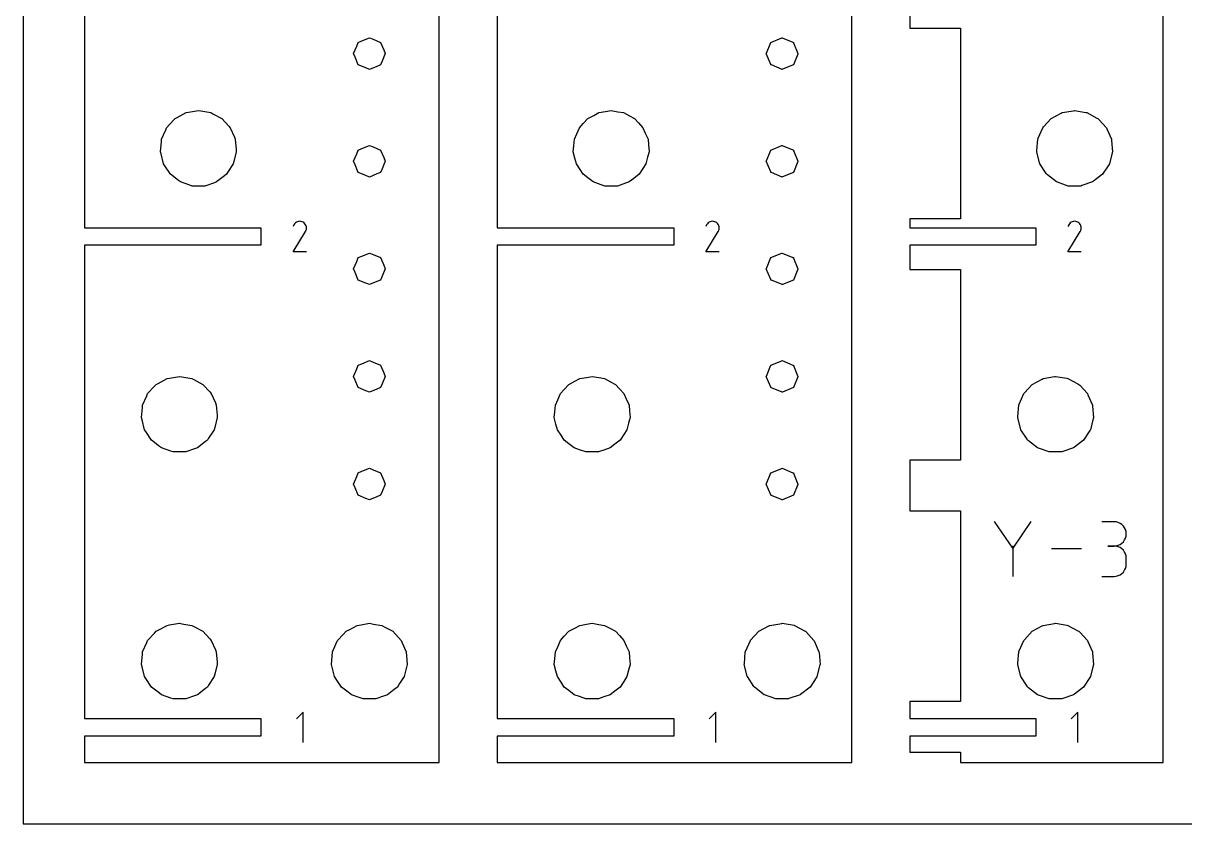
# Model space of a CAD drawing. Extents: x 0 to 340, y 0 to 495.
# Drawn here: x 0 to 183.4, y 0 to 126.5 of the extents above; entities that cross this region are included whole.
import ezdxf

# ---------------------------------------------------------------- set-up
doc = ezdxf.new("R2010")
doc.units = 0

msp = doc.modelspace()

# ---------------------------------------------------------------- linework, layer by layer
at = {"layer": 'annotation', "color": 1}
for p, q in [((42.600999, 90.377801), (44.570847, 93.549004)), ((42.743981, 94.6441), (42.604009, 94.375593)), ((42.855061, 94.801612), (42.743981, 94.6441)), ((42.988331, 94.933098), (42.855061, 94.801612)), ((43.139739, 95.037505), (42.988331, 94.933098)), ((43.305232, 95.11378), (43.139739, 95.037505)), ((43.480756, 95.16087), (43.305232, 95.11378)), ((43.662258, 95.177723), (43.480756, 95.16087)), ((43.845686, 95.163284), (43.662258, 95.177723)), ((44.026985, 95.116502), (43.845686, 95.163284)), ((44.202103, 95.036323), (44.026985, 95.116502)), ((44.358727, 94.925105), (44.202103, 95.036323)), ((44.202103, 95.036323), (44.202103, 95.036323)), ((44.489681, 94.791644), (44.358727, 94.925105)), ((44.593802, 94.64003), (44.489681, 94.791644)), ((44.570847, 93.549004), (44.573202, 93.551918)), ((44.570847, 93.549004), (44.570847, 93.549004)), ((44.573202, 93.551918), (44.57546, 93.554856)), ((44.57546, 93.554856), (44.577637, 93.557845)), ((44.577637, 93.557845), (44.579746, 93.560907)), ((44.579746, 93.560907), (44.581804, 93.564069)), ((44.581804, 93.564069), (44.583824, 93.567355)), ((44.583824, 93.567355), (44.585822, 93.570789)), ((44.585822, 93.570789), (44.587813, 93.574396)), ((44.587813, 93.574396), (44.589811, 93.578202)), ((44.589811, 93.578202), (44.671146, 93.752834)), ((44.589811, 93.578202), (44.589811, 93.578202)), ((44.669925, 94.474354), (44.593802, 94.64003)), ((44.716885, 94.298706), (44.669925, 94.474354)), ((44.671146, 93.752834), (44.71866, 93.933856)), ((44.733518, 94.117177), (44.716885, 94.298706)), ((44.71866, 93.933856), (44.733518, 94.117177)), ((107.775995, 90.377801), (109.745843, 93.549004)), ((107.918978, 94.6441), (107.779005, 94.375593)), ((108.030057, 94.801612), (107.918978, 94.6441)), ((108.163328, 94.933098), (108.030057, 94.801612)), ((108.314736, 95.037505), (108.163328, 94.933098)), ((108.480228, 95.11378), (108.314736, 95.037505)), ((108.655752, 95.16087), (108.480228, 95.11378)), ((108.837255, 95.177723), (108.655752, 95.16087)), ((109.020682, 95.163284), (108.837255, 95.177723)), ((109.201981, 95.116502), (109.020682, 95.163284)), ((109.377099, 95.036323), (109.201981, 95.116502)), ((109.533723, 94.925105), (109.377099, 95.036323)), ((109.377099, 95.036323), (109.377099, 95.036323)), ((109.664678, 94.791644), (109.533723, 94.925105)), ((109.768799, 94.64003), (109.664678, 94.791644)), ((109.745843, 93.549004), (109.748198, 93.551918)), ((109.745843, 93.549004), (109.745843, 93.549004)), ((109.748198, 93.551918), (109.750457, 93.554856)), ((109.750457, 93.554856), (109.752633, 93.557845)), ((109.752633, 93.557845), (109.754743, 93.560907)), ((109.754743, 93.560907), (109.7568, 93.564069)), ((109.7568, 93.564069), (109.758821, 93.567355)), ((109.758821, 93.567355), (109.760819, 93.570789)), ((109.760819, 93.570789), (109.762809, 93.574396)), ((109.762809, 93.574396), (109.764807, 93.578202)), ((109.764807, 93.578202), (109.846142, 93.752834)), ((109.764807, 93.578202), (109.764807, 93.578202)), ((109.844921, 94.474354), (109.768799, 94.64003)), ((109.891882, 94.298706), (109.844921, 94.474354)), ((109.846142, 93.752834), (109.893656, 93.933856)), ((109.908515, 94.117177), (109.891882, 94.298706)), ((109.893656, 93.933856), (109.908515, 94.117177)), ((164.950992, 90.377801), (166.92084, 93.549004)), ((165.093975, 94.6441), (164.954002, 94.375593)), ((165.205054, 94.801612), (165.093975, 94.6441)), ((165.338324, 94.933098), (165.205054, 94.801612)), ((165.489733, 95.037505), (165.338324, 94.933098)), ((165.655225, 95.11378), (165.489733, 95.037505)), ((165.830749, 95.16087), (165.655225, 95.11378)), ((166.012252, 95.177723), (165.830749, 95.16087)), ((166.195679, 95.163284), (166.012252, 95.177723)), ((166.376978, 95.116502), (166.195679, 95.163284)), ((166.552096, 95.036323), (166.376978, 95.116502)), ((166.70872, 94.925105), (166.552096, 95.036323)), ((166.552096, 95.036323), (166.552096, 95.036323)), ((166.839675, 94.791644), (166.70872, 94.925105)), ((166.943796, 94.64003), (166.839675, 94.791644)), ((166.92084, 93.549004), (166.923195, 93.551918)), ((166.92084, 93.549004), (166.92084, 93.549004)), ((166.923195, 93.551918), (166.925453, 93.554856)), ((166.925453, 93.554856), (166.92763, 93.557845)), ((166.92763, 93.557845), (166.929739, 93.560907)), ((166.929739, 93.560907), (166.931797, 93.564069)), ((166.931797, 93.564069), (166.933817, 93.567355)), ((166.933817, 93.567355), (166.935816, 93.570789)), ((166.935816, 93.570789), (166.937806, 93.574396)), ((166.937806, 93.574396), (166.939804, 93.578202)), ((166.939804, 93.578202), (167.021139, 93.752834)), ((166.939804, 93.578202), (166.939804, 93.578202)), ((167.019918, 94.474354), (166.943796, 94.64003)), ((167.066878, 94.298706), (167.019918, 94.474354)), ((167.021139, 93.752834), (167.068653, 93.933856)), ((167.083512, 94.117177), (167.066878, 94.298706)), ((167.068653, 93.933856), (167.083512, 94.117177)), ((44.732794, 90.377801), (42.600999, 90.377801)), ((109.90779, 90.377801), (107.775995, 90.377801)), ((167.082787, 90.377801), (164.950992, 90.377801)), ((156.245313, 43.561416), (153.363038, 47.729579)), ((159.127046, 47.729579), (156.245313, 43.561416)), ((172.251449, 47.719283), (170.332642, 47.719283)), ((172.596551, 47.688307), (172.251449, 47.719283)), ((172.921281, 47.59904), (172.596551, 47.688307)), ((173.220236, 47.456972), (172.921281, 47.59904)), ((173.488016, 47.267592), (173.220236, 47.456972)), ((173.71922, 47.036392), (173.488016, 47.267592)), ((173.908447, 46.768861), (173.71922, 47.036392)), ((174.050296, 46.470489), (173.908447, 46.768861)), ((174.139366, 46.146767), (174.050296, 46.470489)), ((174.170257, 45.803185), (174.139366, 46.146767)), ((172.921281, 44.001971), (173.220236, 44.144181)), ((173.220236, 44.144181), (173.488016, 44.333835)), ((173.488016, 44.333835), (173.71922, 44.565489)), ((173.71922, 44.565489), (173.908447, 44.833697)), ((173.908447, 44.833697), (174.050296, 45.133012)), ((174.050296, 45.133012), (174.139366, 45.45799)), ((174.139366, 45.45799), (174.170257, 45.803185)), ((174.170257, 45.803185), (174.170257, 45.803185)), ((156.245313, 43.896841), (156.245313, 39.088173)), ((167.093131, 43.408876), (162.368454, 43.408876)), ((172.251449, 43.881669), (171.290691, 43.881669)), ((171.290691, 43.881669), (172.251449, 43.881669)), ((172.251449, 43.881669), (172.596551, 43.912652)), ((172.596551, 43.850693), (172.251449, 43.881669)), ((172.251449, 43.881669), (172.251449, 43.881669)), ((172.596551, 43.912652), (172.921281, 44.001971)), ((172.921281, 43.761426), (172.596551, 43.850693)), ((173.220236, 43.619357), (172.921281, 43.761426)), ((173.488016, 43.429978), (173.220236, 43.619357)), ((173.71922, 43.198777), (173.488016, 43.429978)), ((173.908447, 42.931246), (173.71922, 43.198777)), ((174.050296, 42.632875), (173.908447, 42.931246)), ((174.139366, 42.309153), (174.050296, 42.632875)), ((174.170257, 41.965571), (174.139366, 42.309153)), ((174.050296, 40.33729), (174.139366, 40.661088)), ((174.139366, 40.661088), (174.170257, 41.004813)), ((174.170257, 41.004813), (174.170257, 41.965571)), ((174.170257, 41.965571), (174.170257, 41.965571)), ((170.332642, 39.088715), (172.251449, 39.088715)), ((172.251449, 39.088715), (172.596551, 39.119673)), ((172.251449, 39.088715), (172.251449, 39.088715)), ((172.596551, 39.119673), (172.921281, 39.208895)), ((172.921281, 39.208895), (173.220236, 39.350906)), ((173.220236, 39.350906), (173.488016, 39.540227)), ((173.488016, 39.540227), (173.71922, 39.771383)), ((173.71922, 39.771383), (173.908447, 40.038896)), ((173.908447, 40.038896), (174.050296, 40.33729)), ((44.200597, 17.639317), (43.133496, 16.571915)), ((44.200597, 12.839317), (44.200597, 17.639317)), ((109.375594, 17.639317), (108.308492, 16.571915)), ((109.375594, 12.839317), (109.375594, 17.639317)), ((166.550591, 17.639317), (165.483489, 16.571915)), ((166.550591, 12.839317), (166.550591, 17.639317))]:
    msp.add_line(p, q, dxfattribs=at)
at = {"layer": 'boundary', "color": 5}
for p, q in [((130.842493, 18.470377), (130.842493, 249.667507)), ((180.01749, 57.884268), (180.01749, 249.667507)), ((65.667496, 9.667501), (65.667496, 170.019426)), ((9.6675, 128.144504), (9.6675, 113.361307)), ((74.842497, 128.144504), (74.842497, 94.30084)), ((140.017493, 128.144505), (140.017493, 125.667503)), ((140.017493, 125.667503), (145.743241, 125.667503)), ((145.743241, 125.667503), (146.108911, 125.667503)), ((146.108911, 125.667503), (148.017494, 125.667503)), ((148.017494, 125.667503), (148.017494, 96.919478)), ((9.6675, 113.361307), (9.667501, 94.30084)), ((145.74324, 95.5425), (140.017493, 95.5425)), ((140.017493, 95.5425), (140.017493, 94.300838)), ((146.108911, 95.542501), (145.74324, 95.5425)), ((148.017494, 95.5425), (146.108911, 95.542501)), ((148.017494, 96.919478), (148.017494, 95.5425)), ((9.667501, 94.30084), (9.6778, 94.15084)), ((9.6778, 94.15084), (37.540498, 94.15084)), ((37.540498, 94.15084), (37.540498, 91.40484)), ((74.842497, 94.30084), (74.852796, 94.15084)), ((74.852796, 94.15084), (102.715495, 94.15084)), ((102.715495, 94.15084), (102.715494, 91.40484)), ((140.017493, 94.300838), (140.027793, 94.15084)), ((140.027793, 94.15084), (159.890492, 94.15084)), ((159.890492, 94.15084), (159.890492, 91.40484)), ((9.6778, 91.40484), (9.667501, 91.254841)), ((9.667501, 91.254841), (9.667501, 86.432202)), ((37.540498, 91.40484), (9.6778, 91.40484)), ((74.852796, 91.40484), (74.842497, 91.254841)), ((74.842497, 91.254841), (74.842497, 53.001856)), ((102.715494, 91.40484), (74.852796, 91.40484)), ((140.027793, 91.40484), (140.017493, 91.25484)), ((140.017493, 91.25484), (140.017493, 87.542501)), ((159.890492, 91.40484), (140.027793, 91.40484)), ((9.667501, 86.432202), (9.667501, 79.280906)), ((140.017493, 87.542501), (145.743241, 87.542501)), ((145.743241, 87.542501), (146.108911, 87.542501)), ((146.108911, 87.542501), (148.017494, 87.542501)), ((148.017494, 87.542501), (148.017494, 58.794482)), ((9.667501, 79.280906), (9.667501, 52.351807)), ((148.017494, 58.794482), (148.017494, 57.417505)), ((145.74324, 57.417504), (140.017493, 57.417505)), ((140.017493, 57.417505), (140.017493, 53.600342)), ((146.108911, 57.417505), (145.74324, 57.417504)), ((148.017494, 57.417505), (146.108911, 57.417505)), ((180.01749, 9.6675), (180.01749, 57.884268)), ((140.017493, 53.600342), (140.017493, 49.417503)), ((9.667501, 52.351807), (9.6675, 45.200508)), ((74.842497, 53.001856), (74.842497, 41.747998)), ((140.017493, 49.417503), (145.743241, 49.417503)), ((145.743241, 49.417503), (146.108911, 49.417502)), ((146.108911, 49.417502), (148.017494, 49.417503)), ((148.017494, 49.417503), (148.017494, 20.669472)), ((9.6675, 45.200508), (9.6675, 18.271399)), ((74.842497, 41.747998), (74.842497, 38.759422)), ((74.842497, 38.759422), (74.842497, 27.505566)), ((74.842497, 27.505566), (74.842497, 24.516989)), ((74.842497, 24.516989), (74.842497, 16.762317)), ((148.017494, 20.669472), (148.017494, 19.292494)), ((130.842493, 9.667501), (130.842493, 18.470377)), ((145.74324, 19.292494), (140.017493, 19.292495)), ((140.017493, 19.292495), (140.017493, 16.762317)), ((146.108911, 19.292494), (145.74324, 19.292494)), ((148.017494, 19.292494), (146.108911, 19.292494)), ((9.6675, 18.271399), (9.6675, 16.762316)), ((9.6675, 16.762316), (9.6778, 16.612317)), ((9.6778, 16.612317), (37.540498, 16.612317)), ((37.540498, 16.612317), (37.540498, 13.866317)), ((74.842497, 16.762317), (74.852796, 16.612317)), ((74.852796, 16.612317), (102.715495, 16.612317)), ((102.715495, 16.612317), (102.715495, 13.866317)), ((140.017493, 16.762317), (140.027793, 16.612317)), ((140.027793, 16.612317), (159.890492, 16.612317)), ((159.890492, 16.612317), (159.890491, 13.866317)), ((9.6778, 13.866317), (9.6675, 13.716319)), ((9.6675, 13.716319), (9.667501, 11.120105)), ((37.540498, 13.866317), (9.6778, 13.866317)), ((74.852796, 13.866317), (74.842497, 13.716318)), ((74.842497, 13.716318), (74.842497, 13.263128)), ((74.842497, 13.263128), (74.842497, 10.274554)), ((102.715495, 13.866317), (74.852796, 13.866317)), ((140.027793, 13.866317), (140.017493, 13.716319)), ((140.017493, 13.716319), (140.017493, 11.292498)), ((159.890491, 13.866317), (140.027793, 13.866317)), ((9.667501, 11.120105), (9.667501, 9.6675)), ((140.017493, 11.292498), (145.74324, 11.292498)), ((145.74324, 11.292498), (146.108911, 11.292498)), ((146.108911, 11.292498), (148.017494, 11.292498)), ((148.017494, 11.292498), (148.017494, 9.741777)), ((9.667501, 9.6675), (12.730464, 9.6675)), ((12.730464, 9.6675), (22.959775, 9.6675)), ((22.959775, 9.6675), (57.702689, 9.6675)), ((57.702689, 9.6675), (65.667496, 9.667501)), ((74.842497, 10.274554), (74.842497, 9.6675)), ((74.842497, 9.6675), (76.12253, 9.6675)), ((76.12253, 9.6675), (105.815491, 9.6675)), ((105.815491, 9.6675), (107.722781, 9.6675)), ((107.722781, 9.6675), (130.842493, 9.667501)), ((148.017494, 9.741777), (148.017494, 9.6675)), ((148.017494, 9.6675), (149.480175, 9.6675)), ((149.480175, 9.6675), (166.445365, 9.6675)), ((166.445365, 9.6675), (180.01749, 9.6675))]:
    msp.add_line(p, q, dxfattribs=at)
at = {"layer": 'frame', "color": 5}
for p, q in [((0, 495), (0, 0)), ((0, 0), (340, 0))]:
    msp.add_line(p, q, dxfattribs=at)
at = {"layer": 'hole', "color": 5}
for p, q in [((52.656702, 122.848608), (52.899695, 123.435272)), ((52.899695, 123.435272), (53.48637, 123.678276)), ((53.48637, 123.678276), (54.667495, 124.167503)), ((54.667495, 124.167503), (55.254169, 123.9245)), ((55.254169, 123.9245), (56.435293, 123.435273)), ((56.435293, 123.435273), (56.9245, 122.254167)), ((117.369348, 121.732342), (118.074691, 123.435272)), ((118.074691, 123.435272), (119.777651, 124.140646)), ((119.777651, 124.140646), (119.842492, 124.167503)), ((119.842492, 124.167503), (121.545449, 123.46213)), ((121.545449, 123.46213), (121.610289, 123.435273)), ((121.610289, 123.435273), (121.637145, 123.370433)), ((121.637145, 123.370433), (122.342489, 121.667503)), ((52.167495, 121.667503), (52.656702, 122.848608)), ((52.410488, 121.080838), (52.167495, 121.667503)), ((52.899695, 119.899733), (52.410488, 121.080838)), ((57.167493, 121.667503), (56.678286, 120.486397)), ((56.9245, 122.254167), (57.167493, 121.667503)), ((117.342491, 121.667503), (117.369348, 121.732342)), ((118.047835, 119.964572), (117.342491, 121.667503)), ((122.315633, 121.602663), (121.610289, 119.899733)), ((122.342489, 121.667503), (122.315633, 121.602663)), ((54.080821, 119.410505), (52.899695, 119.899733)), ((54.667496, 119.167502), (54.080821, 119.410505)), ((55.848619, 119.65673), (54.667496, 119.167502)), ((56.435293, 119.899733), (55.848619, 119.65673)), ((56.678286, 120.486397), (56.435293, 119.899733)), ((118.074691, 119.899733), (118.047835, 119.964572)), ((118.139532, 119.872875), (118.074691, 119.899733)), ((119.842492, 119.167502), (118.139532, 119.872875)), ((121.610289, 119.899733), (119.907332, 119.19436)), ((119.907332, 119.19436), (119.842492, 119.167502)), ((24.303958, 111.576435), (25.719299, 112.342401)), ((25.719299, 112.342401), (26.08016, 112.402619)), ((26.08016, 112.402619), (27.667497, 112.667501)), ((27.667497, 112.667501), (28.028359, 112.607283)), ((28.028359, 112.607283), (29.615699, 112.342401)), ((29.615699, 112.342401), (29.937458, 112.168268)), ((29.937458, 112.168268), (31.352799, 111.402301)), ((89.157195, 111.402301), (90.091178, 111.907763)), ((90.091178, 111.907763), (90.894295, 112.342401)), ((90.894295, 112.342401), (91.941779, 112.517197)), ((91.941779, 112.517197), (92.842494, 112.667501)), ((92.842494, 112.667501), (93.889979, 112.492705)), ((93.889979, 112.492705), (94.790695, 112.342401)), ((94.790695, 112.342401), (95.724678, 111.83694)), ((162.332192, 111.402302), (163.915088, 112.258948)), ((163.915088, 112.258948), (164.069292, 112.342401)), ((164.069292, 112.342401), (165.844548, 112.638641)), ((165.844548, 112.638641), (166.017491, 112.667501)), ((166.017491, 112.667501), (167.792748, 112.371261)), ((167.792748, 112.371261), (167.965692, 112.342401)), ((167.965692, 112.342401), (169.548588, 111.485755)), ((22.644499, 109.949201), (23.734419, 111.133147)), ((23.734419, 111.133147), (23.982198, 111.402301)), ((23.982198, 111.402301), (24.303958, 111.576435)), ((31.352799, 111.402301), (32.442719, 110.218357)), ((32.442719, 110.218357), (32.690498, 109.949201)), ((87.819496, 109.949201), (88.437957, 110.621017)), ((88.437957, 110.621017), (89.157195, 111.402301)), ((95.724678, 111.83694), (96.527795, 111.402301)), ((96.527795, 111.402301), (97.146257, 110.730487)), ((97.146257, 110.730487), (97.865495, 109.949201)), ((160.994493, 109.949201), (161.113242, 110.078195)), ((161.113242, 110.078195), (162.332192, 111.402302)), ((169.548588, 111.485755), (169.702792, 111.402302)), ((169.702792, 111.402302), (169.821542, 111.273308)), ((169.821542, 111.273308), (171.040492, 109.949202)), ((21.851099, 108.140403), (22.497539, 109.614162)), ((22.497539, 109.614162), (22.644499, 109.949201)), ((32.690498, 109.949201), (33.336938, 108.475443)), ((33.336938, 108.475443), (33.483897, 108.140403)), ((87.026095, 108.140403), (87.39291, 108.976669)), ((87.39291, 108.976669), (87.819496, 109.949201)), ((97.865495, 109.949201), (98.232309, 109.112936)), ((98.232309, 109.112936), (98.658894, 108.140403)), ((160.201092, 108.140403), (160.271524, 108.300972)), ((160.271524, 108.300972), (160.994493, 109.949201)), ((171.040492, 109.949202), (171.110923, 109.788632)), ((171.110923, 109.788632), (171.833891, 108.140403)), ((21.688, 106.172), (21.820888, 107.7758)), ((21.820888, 107.7758), (21.851099, 108.140403)), ((33.483897, 108.140403), (33.616786, 106.536604)), ((33.616786, 106.536604), (33.646997, 106.172)), ((52.656702, 105.848626), (52.899695, 106.4353)), ((52.899695, 106.4353), (53.48637, 106.678294)), ((53.48637, 106.678294), (54.667496, 107.167501)), ((54.667496, 107.167501), (55.254169, 106.924508)), ((55.254169, 106.924508), (56.435293, 106.435301)), ((56.435293, 106.435301), (56.9245, 105.254176)), ((86.862996, 106.172), (86.938402, 107.082057)), ((86.938402, 107.082057), (87.026095, 108.140403)), ((98.658894, 108.140403), (98.7343, 107.230347)), ((98.7343, 107.230347), (98.821994, 106.172)), ((117.369348, 104.732342), (118.074691, 106.4353)), ((118.074691, 106.4353), (119.777651, 107.140645)), ((119.777651, 107.140645), (119.842492, 107.167501)), ((119.842492, 107.167501), (121.545449, 106.462157)), ((121.545449, 106.462157), (121.610289, 106.435301)), ((121.610289, 106.435301), (121.637145, 106.37046)), ((160.052472, 106.346738), (160.201092, 108.140403)), ((171.833891, 108.140403), (171.84837, 107.965666)), ((171.84837, 107.965666), (171.99699, 106.172)), ((21.777817, 105.817344), (21.688, 106.172)), ((22.172899, 104.257299), (21.777817, 105.817344)), ((33.251914, 104.611956), (33.162097, 104.257299)), ((33.646997, 106.172), (33.251914, 104.611956)), ((52.167495, 104.667502), (52.656702, 105.848626)), ((52.410488, 104.080828), (52.167495, 104.667502)), ((57.167493, 104.667501), (56.678286, 103.486377)), ((56.9245, 105.254176), (57.167493, 104.667501)), ((87.123711, 105.142528), (86.862996, 106.172)), ((87.347895, 104.257299), (87.123711, 105.142528)), ((98.597809, 105.286773), (98.337093, 104.257299)), ((98.821994, 106.172), (98.597809, 105.286773)), ((117.342491, 104.667502), (117.369348, 104.732342)), ((118.047835, 102.964544), (117.342491, 104.667502)), ((122.315633, 104.602661), (121.610289, 102.899703)), ((121.637145, 106.37046), (122.342489, 104.667501)), ((122.342489, 104.667501), (122.315633, 104.602661)), ((160.037993, 106.172), (160.052472, 106.346738)), ((160.479848, 104.42727), (160.037993, 106.172)), ((171.953946, 106.00203), (171.51209, 104.257299)), ((171.99699, 106.172), (171.953946, 106.00203)), ((22.373001, 103.951025), (22.172899, 104.257299)), ((23.253198, 102.6038), (22.373001, 103.951025)), ((32.2819, 102.910075), (32.081798, 102.6038)), ((33.162097, 104.257299), (32.2819, 102.910075)), ((52.899695, 102.899703), (52.410488, 104.080828)), ((54.080821, 102.410495), (52.899695, 102.899703)), ((56.435293, 102.899703), (55.848619, 102.65671)), ((56.678286, 103.486377), (56.435293, 102.899703)), ((87.928737, 103.368266), (87.347895, 104.257299)), ((88.428195, 102.6038), (87.928737, 103.368266)), ((97.837636, 103.492833), (97.256794, 102.6038)), ((98.337093, 104.257299), (97.837636, 103.492833)), ((118.074692, 102.899703), (118.047835, 102.964544)), ((118.139532, 102.872847), (118.074692, 102.899703)), ((119.842492, 102.167501), (118.139532, 102.872847)), ((121.610289, 102.899703), (119.907332, 102.194358)), ((160.522893, 104.2573), (160.479848, 104.42727)), ((161.507293, 102.750583), (160.522893, 104.2573)), ((161.603191, 102.6038), (161.507293, 102.750583)), ((171.416191, 104.110516), (170.431792, 102.6038)), ((171.51209, 104.257299), (171.416191, 104.110516)), ((24.523102, 101.615402), (23.253198, 102.6038)), ((24.811798, 101.390702), (24.523102, 101.615402)), ((26.333873, 100.868107), (24.811798, 101.390702)), ((30.177172, 101.271896), (28.655097, 100.749301)), ((30.523197, 101.390702), (30.177172, 101.271896)), ((31.793101, 102.3791), (30.523197, 101.390702)), ((32.081798, 102.6038), (31.793101, 102.3791)), ((54.667495, 102.167501), (54.080821, 102.410495)), ((55.848619, 102.65671), (54.667495, 102.167501)), ((89.148786, 102.042945), (88.428195, 102.6038)), ((89.986795, 101.390702), (89.148786, 102.042945)), ((90.850477, 101.094162), (89.986795, 101.390702)), ((91.854894, 100.749301), (90.850477, 101.094162)), ((94.693777, 101.045841), (93.830094, 100.749301)), ((95.698194, 101.390702), (94.693777, 101.045841)), ((96.418785, 101.951556), (95.698194, 101.390702)), ((97.256794, 102.6038), (96.418785, 101.951556)), ((119.907332, 102.194358), (119.842492, 102.167501)), ((161.74155, 102.496112), (161.603191, 102.6038)), ((163.161792, 101.390702), (161.74155, 102.496112)), ((163.327625, 101.333764), (163.161792, 101.390702)), ((165.029891, 100.749301), (163.327625, 101.333764)), ((168.873191, 101.390702), (167.170924, 100.806239)), ((169.011549, 101.49839), (168.873191, 101.390702)), ((170.431792, 102.6038), (169.011549, 101.49839)), ((26.679898, 100.749301), (26.333873, 100.868107)), ((28.289235, 100.749301), (26.679898, 100.749301)), ((28.655097, 100.749301), (28.289235, 100.749301)), ((92.768093, 100.749301), (91.854894, 100.749301)), ((93.830094, 100.749301), (92.768093, 100.749301)), ((165.205232, 100.749302), (165.029891, 100.749301)), ((167.005091, 100.749301), (165.205232, 100.749302)), ((167.170924, 100.806239), (167.005091, 100.749301)), ((53.48637, 89.678293), (54.667495, 90.167501)), ((54.667495, 90.167501), (55.254169, 89.924508)), ((55.254169, 89.924508), (56.435293, 89.4353)), ((118.074692, 89.4353), (119.777651, 90.140645)), ((119.777651, 90.140645), (119.842492, 90.167501)), ((119.842492, 90.167501), (121.545449, 89.462156)), ((52.167495, 87.667499), (52.656702, 88.848625)), ((52.656702, 88.848625), (52.899695, 89.4353)), ((52.899695, 89.4353), (53.48637, 89.678293)), ((56.435293, 89.4353), (56.9245, 88.254174)), ((56.9245, 88.254174), (57.167492, 87.667499)), ((117.369348, 87.73234), (118.074692, 89.4353)), ((121.545449, 89.462156), (121.610289, 89.4353)), ((121.610289, 89.4353), (121.637145, 89.370459)), ((121.637145, 89.370459), (122.342489, 87.667499)), ((52.410488, 87.080825), (52.167495, 87.667499)), ((52.899695, 85.899702), (52.410488, 87.080825)), ((56.678286, 86.486376), (56.435293, 85.899702)), ((57.167492, 87.667499), (56.678286, 86.486376)), ((117.342492, 87.667499), (117.369348, 87.73234)), ((118.047836, 85.964542), (117.342492, 87.667499)), ((122.315633, 87.602659), (121.610289, 85.899702)), ((122.342489, 87.667499), (122.315633, 87.602659)), ((54.08082, 85.410492), (52.899695, 85.899702)), ((54.667495, 85.167498), (54.08082, 85.410492)), ((55.848619, 85.656707), (54.667495, 85.167498)), ((56.435293, 85.899702), (55.848619, 85.656707)), ((118.074691, 85.899702), (118.047836, 85.964542)), ((118.139532, 85.872846), (118.074691, 85.899702)), ((119.842491, 85.167498), (118.139532, 85.872846)), ((119.907332, 85.194354), (119.842491, 85.167498)), ((121.610289, 85.899702), (119.907332, 85.194354)), ((52.167495, 70.667495), (52.656702, 71.848621)), ((52.656702, 71.848621), (52.899695, 72.435296)), ((52.899695, 72.435296), (53.48637, 72.67829)), ((53.48637, 72.67829), (54.667496, 73.1675)), ((54.667496, 73.1675), (55.254169, 72.924506)), ((55.254169, 72.924506), (56.435292, 72.435296)), ((56.435292, 72.435296), (56.9245, 71.25417)), ((117.369348, 70.732336), (118.074692, 72.435296)), ((118.074692, 72.435296), (119.777651, 73.140644)), ((119.777651, 73.140644), (119.842492, 73.1675)), ((119.842492, 73.1675), (121.545449, 72.462152)), ((121.545449, 72.462152), (121.610289, 72.435296)), ((121.610289, 72.435296), (121.637145, 72.370455)), ((121.637145, 72.370455), (122.342489, 70.667495)), ((21.303959, 69.576432), (22.719299, 70.3424)), ((22.719299, 70.3424), (23.08016, 70.402617)), ((23.08016, 70.402617), (24.667498, 70.667495)), ((24.667498, 70.667495), (25.028359, 70.607278)), ((25.028359, 70.607278), (26.615698, 70.3424)), ((26.615698, 70.3424), (26.937458, 70.168267)), ((26.937458, 70.168267), (28.352798, 69.402299)), ((52.410488, 70.080821), (52.167495, 70.667495)), ((52.899695, 68.899695), (52.410488, 70.080821)), ((57.167493, 70.667495), (56.678286, 69.48637)), ((56.9245, 71.25417), (57.167493, 70.667495)), ((86.157196, 69.402298), (87.091178, 69.907761)), ((87.091178, 69.907761), (87.894295, 70.3424)), ((87.894295, 70.3424), (88.941779, 70.517193)), ((88.941779, 70.517193), (89.842494, 70.667495)), ((89.842494, 70.667495), (90.889978, 70.492702)), ((90.889978, 70.492702), (91.790694, 70.3424)), ((91.790694, 70.3424), (92.724677, 69.836938)), ((92.724677, 69.836938), (93.527795, 69.402299)), ((117.342491, 70.667495), (117.369348, 70.732336)), ((118.047836, 68.964536), (117.342491, 70.667495)), ((122.315633, 70.602655), (121.610289, 68.899695)), ((122.342489, 70.667495), (122.315633, 70.602655)), ((159.332193, 69.402299), (160.915088, 70.258946)), ((160.915088, 70.258946), (161.069292, 70.3424)), ((161.069292, 70.3424), (162.844548, 70.638636)), ((162.844548, 70.638636), (163.017491, 70.667495)), ((163.017491, 70.667495), (164.792748, 70.371259)), ((164.792748, 70.371259), (164.965692, 70.3424)), ((164.965692, 70.3424), (166.548587, 69.485753)), ((19.497538, 67.614161), (19.644498, 67.949202)), ((19.644498, 67.949202), (20.73442, 69.133144)), ((20.73442, 69.133144), (20.982199, 69.402298)), ((20.982199, 69.402298), (21.303959, 69.576432)), ((28.352798, 69.402299), (29.442718, 68.218356)), ((29.442718, 68.218356), (29.690498, 67.949202)), ((29.690498, 67.949202), (30.336938, 66.475439)), ((54.080821, 68.410489), (52.899695, 68.899695)), ((54.667495, 68.167496), (54.080821, 68.410489)), ((55.848619, 68.656702), (54.667495, 68.167496)), ((56.435293, 68.899695), (55.848619, 68.656702)), ((56.678286, 69.48637), (56.435293, 68.899695)), ((84.39291, 66.976666), (84.819495, 67.949202)), ((84.819495, 67.949202), (85.437957, 68.621015)), ((85.437957, 68.621015), (86.157196, 69.402298)), ((93.527795, 69.402299), (94.146256, 68.730485)), ((94.146256, 68.730485), (94.865494, 67.949202)), ((94.865494, 67.949202), (95.232309, 67.112933)), ((118.074692, 68.899695), (118.047836, 68.964536)), ((118.139532, 68.872839), (118.074692, 68.899695)), ((119.842492, 68.167496), (118.139532, 68.872839)), ((119.907332, 68.194352), (119.842492, 68.167496)), ((121.610289, 68.899695), (119.907332, 68.194352)), ((157.271524, 66.300967), (157.994492, 67.949202)), ((157.994492, 67.949202), (158.113241, 68.078195)), ((158.113241, 68.078195), (159.332193, 69.402299)), ((166.548587, 69.485753), (166.702792, 69.402299)), ((166.702792, 69.402299), (166.821541, 69.273305)), ((166.821541, 69.273305), (168.040491, 67.949202)), ((168.040491, 67.949202), (168.110922, 67.788632)), ((18.820887, 65.775795), (18.8511, 66.140398)), ((18.8511, 66.140398), (19.497538, 67.614161)), ((30.336938, 66.475439), (30.483899, 66.140398)), ((30.483899, 66.140398), (30.616787, 64.536601)), ((83.938396, 65.082053), (84.026096, 66.140398)), ((84.026096, 66.140398), (84.39291, 66.976666)), ((95.232309, 67.112933), (95.658895, 66.140398)), ((95.658895, 66.140398), (95.734301, 65.230343)), ((157.052462, 64.346735), (157.201093, 66.140397)), ((157.201093, 66.140397), (157.271524, 66.300967)), ((168.110922, 67.788632), (168.833892, 66.140398)), ((168.833892, 66.140398), (168.848371, 65.965661)), ((18.687989, 64.171998), (18.820887, 65.775795)), ((30.616787, 64.536601), (30.646997, 64.171998)), ((83.862985, 64.171998), (83.938396, 65.082053)), ((95.734301, 65.230343), (95.821994, 64.171998)), ((157.037983, 64.171998), (157.052462, 64.346735)), ((168.848371, 65.965661), (168.99699, 64.171998)), ((18.7778, 63.817341), (18.687989, 64.171998)), ((19.172858, 62.257295), (18.7778, 63.817341)), ((30.251915, 62.611952), (30.162098, 62.257295)), ((30.646997, 64.171998), (30.251915, 62.611952)), ((84.123684, 63.142524), (83.862985, 64.171998)), ((84.347854, 62.257295), (84.123684, 63.142524)), ((95.597809, 63.286769), (95.337095, 62.257295)), ((95.821994, 64.171998), (95.597809, 63.286769)), ((157.479809, 62.427266), (157.037983, 64.171998)), ((157.522852, 62.257295), (157.479809, 62.427266)), ((168.953946, 64.002027), (168.512092, 62.257295)), ((168.99699, 64.171998), (168.953946, 64.002027)), ((19.372967, 61.951022), (19.172858, 62.257295)), ((20.253199, 60.603805), (19.372967, 61.951022)), ((21.523102, 59.615396), (20.253199, 60.603805)), ((29.081799, 60.603805), (28.793102, 60.379103)), ((29.281901, 60.910078), (29.081799, 60.603805)), ((30.162098, 62.257295), (29.281901, 60.910078)), ((84.928719, 61.368267), (84.347854, 62.257295)), ((85.428195, 60.603805), (84.928719, 61.368267)), ((86.148786, 60.042945), (85.428195, 60.603805)), ((94.256796, 60.603805), (93.418785, 59.951555)), ((94.837638, 61.492833), (94.256796, 60.603805)), ((95.337095, 62.257295), (94.837638, 61.492833)), ((158.507289, 60.750587), (157.522852, 62.257295)), ((158.603192, 60.603805), (158.507289, 60.750587)), ((158.741551, 60.496116), (158.603192, 60.603805)), ((167.431793, 60.603805), (166.011549, 59.498384)), ((168.416193, 62.110513), (167.431793, 60.603805)), ((168.512092, 62.257295), (168.416193, 62.110513)), ((21.811799, 59.390694), (21.523102, 59.615396)), ((23.333874, 58.868107), (21.811799, 59.390694)), ((23.679898, 58.749303), (23.333874, 58.868107)), ((25.289236, 58.749303), (23.679898, 58.749303)), ((25.655099, 58.749303), (25.289236, 58.749303)), ((27.177173, 59.271891), (25.655099, 58.749303)), ((27.523197, 59.390694), (27.177173, 59.271891)), ((28.793102, 60.379103), (27.523197, 59.390694)), ((86.986795, 59.390694), (86.148786, 60.042945)), ((87.850478, 59.094159), (86.986795, 59.390694)), ((88.854895, 58.749303), (87.850478, 59.094159)), ((89.768094, 58.749303), (88.854895, 58.749303)), ((90.830096, 58.749303), (89.768094, 58.749303)), ((91.693778, 59.045839), (90.830096, 58.749303)), ((92.698193, 59.390694), (91.693778, 59.045839)), ((93.418785, 59.951555), (92.698193, 59.390694)), ((160.161792, 59.390695), (158.741551, 60.496116)), ((160.327626, 59.333758), (160.161792, 59.390695)), ((162.029892, 58.749303), (160.327626, 59.333758)), ((162.205233, 58.749303), (162.029892, 58.749303)), ((164.005093, 58.749303), (162.205233, 58.749303)), ((164.170926, 58.806241), (164.005093, 58.749303)), ((165.87319, 59.390695), (164.170926, 58.806241)), ((166.011549, 59.498384), (165.87319, 59.390695)), ((52.656702, 54.848623), (52.899695, 55.435297)), ((52.899695, 55.435297), (53.48637, 55.678292)), ((53.48637, 55.678292), (54.667496, 56.167502)), ((54.667496, 56.167502), (55.254169, 55.924508)), ((55.254169, 55.924508), (56.435292, 55.435298)), ((56.435292, 55.435298), (56.924499, 54.254172)), ((117.369348, 53.732338), (118.074692, 55.435297)), ((118.074692, 55.435297), (119.777651, 56.140646)), ((119.777651, 56.140646), (119.842492, 56.167502)), ((119.842492, 56.167502), (121.545449, 55.462154)), ((121.545449, 55.462154), (121.610289, 55.435298)), ((121.610289, 55.435298), (121.637145, 55.370457)), ((121.637145, 55.370457), (122.342489, 53.667498)), ((52.167495, 53.667498), (52.656702, 54.848623)), ((52.410488, 53.080823), (52.167495, 53.667498)), ((57.167493, 53.667498), (56.678286, 52.486372)), ((56.924499, 54.254172), (57.167493, 53.667498)), ((117.342492, 53.667498), (117.369348, 53.732338)), ((118.047835, 51.964538), (117.342492, 53.667498)), ((122.315633, 53.602657), (121.610289, 51.899697)), ((122.342489, 53.667498), (122.315633, 53.602657)), ((52.899695, 51.899697), (52.410488, 53.080823)), ((54.080821, 51.410491), (52.899695, 51.899697)), ((54.667496, 51.167498), (54.080821, 51.410491)), ((55.84862, 51.656705), (54.667496, 51.167498)), ((56.435293, 51.899697), (55.84862, 51.656705)), ((56.678286, 52.486372), (56.435293, 51.899697)), ((118.074691, 51.899697), (118.047835, 51.964538)), ((118.139532, 51.872841), (118.074691, 51.899697)), ((119.842492, 51.167498), (118.139532, 51.872841)), ((121.610289, 51.899697), (119.907333, 51.194355)), ((119.907333, 51.194355), (119.842492, 51.167498)), ((21.303959, 30.57643), (22.719299, 31.342388)), ((22.719299, 31.342388), (23.08016, 31.402607)), ((23.08016, 31.402607), (24.667498, 31.667496)), ((24.667498, 31.667496), (25.028359, 31.607277)), ((25.028359, 31.607277), (26.615698, 31.342388)), ((26.615698, 31.342388), (26.937458, 31.168258)), ((51.55868, 30.714284), (52.719293, 31.342388)), ((52.719293, 31.342388), (53.365837, 31.450281)), ((53.365837, 31.450281), (54.667496, 31.667496)), ((54.667496, 31.667496), (55.314039, 31.559604)), ((55.314039, 31.559604), (56.615694, 31.342389)), ((56.615694, 31.342389), (57.19218, 31.030404)), ((87.091178, 30.907755), (87.894295, 31.342388)), ((87.894295, 31.342388), (88.941779, 31.517188)), ((88.941779, 31.517188), (89.842494, 31.667496)), ((89.842494, 31.667496), (90.889978, 31.492696)), ((90.889978, 31.492696), (91.790694, 31.342388)), ((91.790694, 31.342388), (92.724677, 30.836933)), ((116.157191, 30.402299), (117.830575, 31.307907)), ((117.830575, 31.307907), (117.89429, 31.342388)), ((117.89429, 31.342388), (119.771034, 31.655571)), ((119.771034, 31.655571), (119.842492, 31.667496)), ((119.842492, 31.667496), (121.719234, 31.354313)), ((121.719234, 31.354313), (121.790691, 31.342389)), ((121.790691, 31.342389), (123.464075, 30.43678)), ((159.332193, 30.402299), (160.915088, 31.258936)), ((160.915088, 31.258936), (161.069292, 31.342389)), ((161.069292, 31.342389), (162.844548, 31.638636)), ((162.844548, 31.638636), (163.017491, 31.667496)), ((163.017491, 31.667496), (164.792748, 31.371248)), ((164.792748, 31.371248), (164.965692, 31.342388)), ((164.965692, 31.342388), (166.548588, 30.485752)), ((19.644498, 28.949493), (20.734419, 30.133199)), ((20.734419, 30.133199), (20.982199, 30.402299)), ((20.982199, 30.402299), (21.303959, 30.57643)), ((26.937458, 31.168258), (28.352798, 30.402299)), ((28.352798, 30.402299), (29.442718, 29.218594)), ((49.644495, 28.949493), (50.538256, 29.92016)), ((50.538256, 29.92016), (50.982195, 30.402299)), ((50.982195, 30.402299), (51.55868, 30.714284)), ((57.19218, 31.030404), (58.352793, 30.402299)), ((58.352793, 30.402299), (59.246555, 29.431632)), ((59.246555, 29.431632), (59.690493, 28.949493)), ((84.819495, 28.949493), (85.437957, 29.621172)), ((85.437957, 29.621172), (86.157196, 30.402299)), ((86.157196, 30.402299), (87.091178, 30.907755)), ((92.724677, 30.836933), (93.527795, 30.402299)), ((93.527795, 30.402299), (94.146256, 29.73062)), ((94.146256, 29.73062), (94.865495, 28.949493)), ((114.868556, 29.00278), (116.157191, 30.402299)), ((123.464075, 30.43678), (123.52779, 30.402299)), ((123.52779, 30.402299), (123.576854, 30.349012)), ((123.576854, 30.349012), (124.865489, 28.949493)), ((158.113241, 29.07846), (159.332193, 30.402299)), ((166.548588, 30.485752), (166.702792, 30.402299)), ((166.702792, 30.402299), (166.821541, 30.273332)), ((166.821541, 30.273332), (168.040492, 28.949493)), ((18.8511, 27.140501), (19.497538, 28.614417)), ((19.497538, 28.614417), (19.644498, 28.949493)), ((29.442718, 29.218594), (29.690498, 28.949493)), ((29.690498, 28.949493), (30.336939, 27.475577)), ((48.851097, 27.140501), (49.381192, 28.349148)), ((49.381192, 28.349148), (49.644495, 28.949493)), ((59.690493, 28.949493), (60.220591, 27.740846)), ((60.220591, 27.740846), (60.483895, 27.140501)), ((84.026096, 27.140501), (84.39291, 27.976857)), ((84.39291, 27.976857), (84.819495, 28.949493)), ((94.865495, 28.949493), (95.23231, 28.113138)), ((95.23231, 28.113138), (95.658895, 27.140501)), ((114.055195, 27.206852), (114.819491, 28.949493)), ((114.819491, 28.949493), (114.868556, 29.00278)), ((124.865489, 28.949493), (124.89459, 28.883142)), ((124.89459, 28.883142), (125.658892, 27.140501)), ((157.271524, 27.301087), (157.994492, 28.949493)), ((157.994492, 28.949493), (158.113241, 29.07846)), ((168.040492, 28.949493), (168.110923, 28.788907)), ((168.110923, 28.788907), (168.833892, 27.140501)), ((18.687989, 25.172489), (18.820887, 26.77597)), ((18.820887, 26.77597), (18.8511, 27.140501)), ((30.336939, 27.475577), (30.483899, 27.140501)), ((30.483899, 27.140501), (30.616786, 25.53702)), ((48.687994, 25.172489), (48.796969, 26.487383)), ((48.796969, 26.487383), (48.851097, 27.140501)), ((60.483895, 27.140501), (60.592867, 25.825607)), ((60.592867, 25.825607), (60.646994, 25.172489)), ((83.862985, 25.172489), (83.938397, 26.082365)), ((83.938397, 26.082365), (84.026096, 27.140501)), ((95.658895, 27.140501), (95.734301, 26.230626)), ((95.734301, 26.230626), (95.821993, 25.172489)), ((113.868973, 25.244673), (114.026094, 27.140501)), ((114.026094, 27.140501), (114.055195, 27.206852)), ((125.658892, 27.140501), (125.664874, 27.068317)), ((125.664874, 27.068317), (125.82199, 25.172489)), ((157.052462, 25.347191), (157.201093, 27.140501)), ((157.201093, 27.140501), (157.271524, 27.301087)), ((168.833892, 27.140501), (168.848371, 26.965799)), ((168.848371, 26.965799), (168.99699, 25.172489)), ((18.7778, 24.817777), (18.687989, 25.172489)), ((19.172858, 23.257489), (18.7778, 24.817777)), ((30.646997, 25.172489), (30.251915, 23.612201)), ((30.616786, 25.53702), (30.646997, 25.172489)), ((48.848918, 24.536964), (48.687994, 25.172489)), ((49.172899, 23.257489), (48.848918, 24.536964)), ((60.323016, 23.893014), (60.162094, 23.257489)), ((60.646994, 25.172489), (60.323016, 23.893014)), ((84.123684, 24.142855), (83.862985, 25.172489)), ((84.347854, 23.257489), (84.123684, 24.142855)), ((95.597809, 24.287123), (95.337095, 23.25749)), ((95.821993, 25.172489), (95.597809, 24.287123)), ((113.862991, 25.172489), (113.868973, 25.244673)), ((114.330109, 23.327729), (113.862991, 25.172489)), ((125.804204, 25.102249), (125.33709, 23.257489)), ((125.82199, 25.172489), (125.804204, 25.102249)), ((157.037983, 25.172489), (157.052462, 25.347191)), ((157.479809, 23.427486), (157.037983, 25.172489)), ((168.953946, 25.002492), (168.512092, 23.257489)), ((168.99699, 25.172489), (168.953946, 25.002492)), ((19.372967, 22.951123), (19.172858, 23.257489)), ((20.253199, 21.603496), (19.372967, 22.951123)), ((30.162099, 23.25749), (29.281901, 21.909862)), ((30.251915, 23.612201), (30.162099, 23.25749)), ((49.531413, 22.708584), (49.172899, 23.257489)), ((50.253195, 21.603496), (49.531413, 22.708584)), ((59.440308, 22.152402), (59.081791, 21.603497)), ((60.162094, 23.257489), (59.440308, 22.152402)), ((84.928719, 22.36819), (84.347854, 23.257489)), ((85.428195, 21.603496), (84.928719, 22.36819)), ((94.837638, 22.492795), (94.256796, 21.603496)), ((95.337095, 23.25749), (94.837638, 22.492795)), ((114.347895, 23.257489), (114.330109, 23.327729)), ((115.388568, 21.664163), (114.347895, 23.257489)), ((125.297466, 23.196824), (124.256787, 21.603497)), ((125.33709, 23.257489), (125.297466, 23.196824)), ((157.522852, 23.25749), (157.479809, 23.427486)), ((158.50729, 21.750324), (157.522852, 23.25749)), ((168.416193, 23.110663), (167.431793, 21.603497)), ((168.512092, 23.257489), (168.416193, 23.110663)), ((21.523102, 20.615172), (20.253199, 21.603496)), ((21.811799, 20.390489), (21.523102, 20.615172)), ((23.333874, 19.868222), (21.811799, 20.390489)), ((27.177173, 20.271758), (25.655099, 19.749491)), ((27.523197, 20.390489), (27.177173, 20.271758)), ((28.793102, 21.378813), (27.523197, 20.390489)), ((29.081799, 21.603496), (28.793102, 21.378813)), ((29.281901, 21.909862), (29.081799, 21.603496)), ((51.294547, 20.793046), (50.253195, 21.603496)), ((51.811795, 20.390489), (51.294547, 20.793046)), ((53.059935, 19.962217), (51.811795, 20.390489)), ((56.903235, 20.177763), (55.655093, 19.749491)), ((57.523197, 20.390489), (56.903235, 20.177763)), ((58.564545, 21.200939), (57.523197, 20.390489)), ((59.081791, 21.603497), (58.564545, 21.200939)), ((86.148786, 21.042684), (85.428195, 21.603496)), ((86.986795, 20.390489), (86.148786, 21.042684)), ((87.850478, 20.094135), (86.986795, 20.390489)), ((92.698193, 20.390489), (91.693777, 20.045845)), ((93.418785, 20.951301), (92.698193, 20.390489)), ((94.256796, 21.603496), (93.418785, 20.951301)), ((115.428191, 21.603496), (115.388568, 21.664163)), ((115.485359, 21.559005), (115.428191, 21.603496)), ((116.986791, 20.390489), (115.485359, 21.559005)), ((117.055311, 20.366978), (116.986791, 20.390489)), ((118.854893, 19.749491), (117.055311, 20.366978)), ((122.698194, 20.390489), (120.898609, 19.773002)), ((122.755361, 20.434981), (122.698194, 20.390489)), ((124.256787, 21.603497), (122.755361, 20.434981)), ((158.603192, 21.603497), (158.50729, 21.750324)), ((158.741551, 21.495816), (158.603192, 21.603497)), ((160.161792, 20.390489), (158.741551, 21.495816)), ((160.327626, 20.333587), (160.161792, 20.390489)), ((162.029892, 19.749491), (160.327626, 20.333587)), ((165.87319, 20.390489), (164.170926, 19.806393)), ((166.01155, 20.498169), (165.87319, 20.390489)), ((167.431793, 21.603497), (166.01155, 20.498169)), ((23.679898, 19.749492), (23.333874, 19.868222)), ((25.289236, 19.749491), (23.679898, 19.749492)), ((25.655099, 19.749491), (25.289236, 19.749491)), ((53.679897, 19.749491), (53.059935, 19.962217)), ((54.99959, 19.749491), (53.679897, 19.749491)), ((55.655093, 19.749491), (54.99959, 19.749491)), ((88.854894, 19.749492), (87.850478, 20.094135)), ((89.768093, 19.749491), (88.854894, 19.749492)), ((90.830096, 19.749491), (89.768093, 19.749491)), ((91.693777, 20.045845), (90.830096, 19.749491)), ((118.927341, 19.749491), (118.854893, 19.749491)), ((120.830089, 19.749491), (118.927341, 19.749491)), ((120.898609, 19.773002), (120.830089, 19.749491)), ((162.205233, 19.749492), (162.029892, 19.749491)), ((164.005093, 19.749492), (162.205233, 19.749492)), ((164.170926, 19.806393), (164.005093, 19.749492))]:
    msp.add_line(p, q, dxfattribs=at)

doc.saveas('drawing.dxf')
